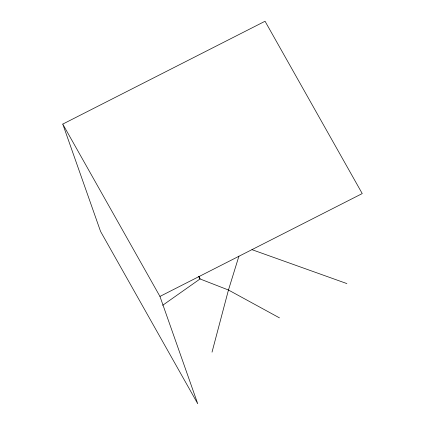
<?xml version="1.0" encoding="UTF-8"?>
<svg xmlns="http://www.w3.org/2000/svg" width="425" height="425" viewBox="0 0 425 425"><rect width="100%" height="100%" fill="white"/><g stroke="black" fill="none" stroke-linecap="round" stroke-linejoin="round"><path stroke-width="0.64" d="M212.022 352.144L228.459 290.015L238.919 256.148M162.674 305.293L200.053 278.954L228.459 290.015L279.453 317.863M62.767 124.095L265.051 21.25L362.233 193.577L159.949 296.422L197.742 403.75L100.56 231.423L62.767 124.095L159.949 296.422M252.004 249.677L346.88 283.581M198.757 276.68L200.053 278.954L198.98 276.537"/></g></svg>
